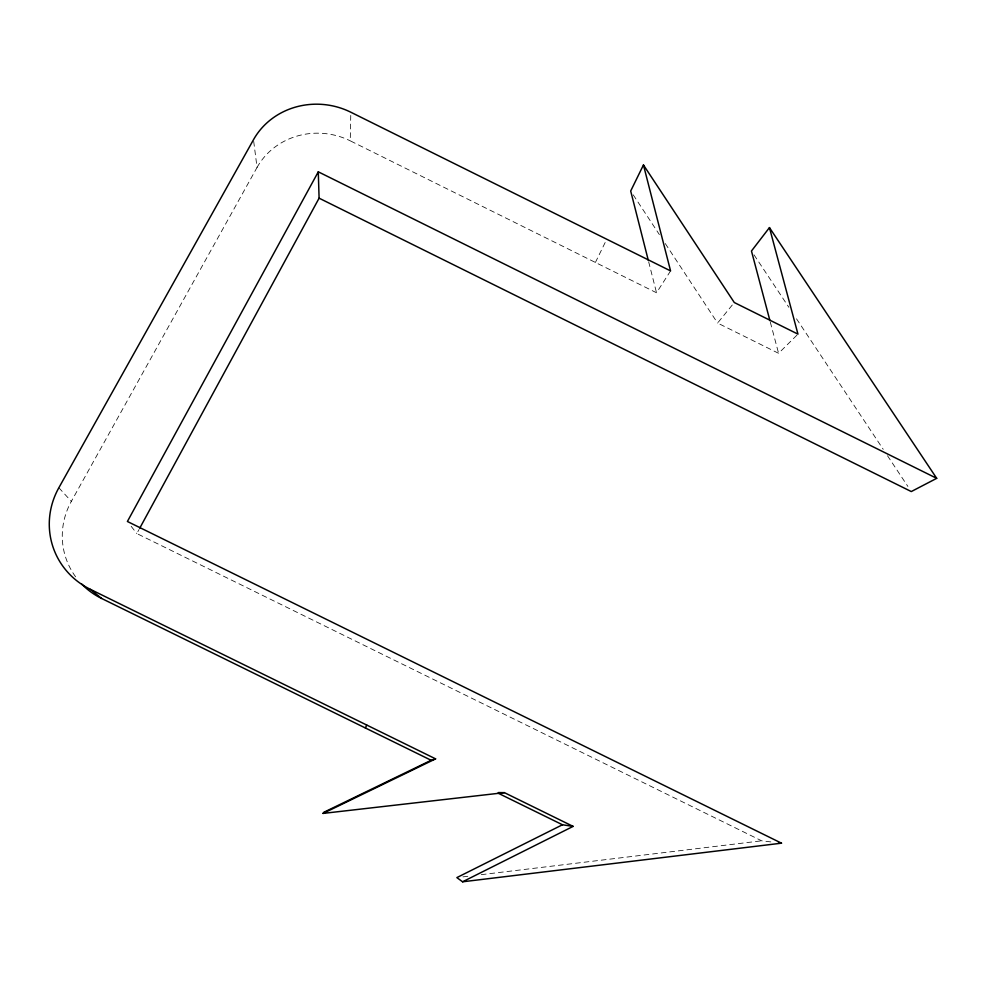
<?xml version="1.0" encoding="UTF-8"?>
<svg xmlns="http://www.w3.org/2000/svg" width="986" height="986" viewBox="0 0 986 986"><rect width="100%" height="100%" fill="white"/><g stroke="black" fill="none" stroke-linecap="round" stroke-linejoin="round"><path stroke-width="0.74" stroke-dasharray="4.93 3.7" d="M670.566 270.904L656.528 292.768L350.252 140.838L350.819 112.219M595.396 262.449L606.76 239.241M770.83 841.908L761.673 840.812L136.832 533.549L139.038 529.494M75.614 576.798A74.505 71.522 -19.7 0 1 71.349 501.356L257.05 167.447L253.488 139.716M796.885 335.191L778.583 353.308L717.586 323.051L734.299 302.529M462.952 876.874L469.04 876.135M481.242 874.668L761.673 840.812M58.852 487.762L71.349 501.356M131.175 526.314L136.832 533.549M754.019 254.844L788.874 307.312M796.515 318.823L883.234 449.333M887.486 455.729L907.884 486.443M633.222 194.858L659.375 234.594M665.279 243.567L717.586 323.051M770.325 322.175L778.583 353.308M648.665 261.795L656.528 292.768M257.05 167.447A69.624 65.421 8.7 0 1 350.252 140.838"/><path stroke-width="1.48" d="M365.387 727.988L366.718 725.043M769.943 320.696L751.468 251.011L769.45 227.606L797.957 334.131L734.299 302.529L643.451 164.97L630.695 191.013L648.295 260.329M139.766 528.139L319.094 198.174L318.281 171.823L936.7 478.333L911.286 491.558L319.094 198.174M318.281 171.823L127.404 521.483L781.504 843.178L462.582 881.792L456.851 877.602L562.464 824.764L573.125 826.391L462.582 881.792M573.125 826.391L504.401 792.645L323.063 813.413L323.704 812.341L431.153 760.28L435.602 758.863L90.367 589.332A78.054 74.788 -18.9 0 1 58.852 487.762L253.488 139.716A72.742 68.096 9 0 1 350.819 112.219L670.566 270.904L643.451 164.97M323.063 813.413L435.602 758.863M498.361 792.559L504.401 792.645M778.459 842.82L781.504 843.178M81.739 584.045A74.505 71.522 -19.7 0 0 101.57 598.44L431.153 760.28M498.213 793.212L562.464 824.764M90.367 589.332L101.57 598.44M769.45 227.606L936.7 478.333"/></g></svg>
